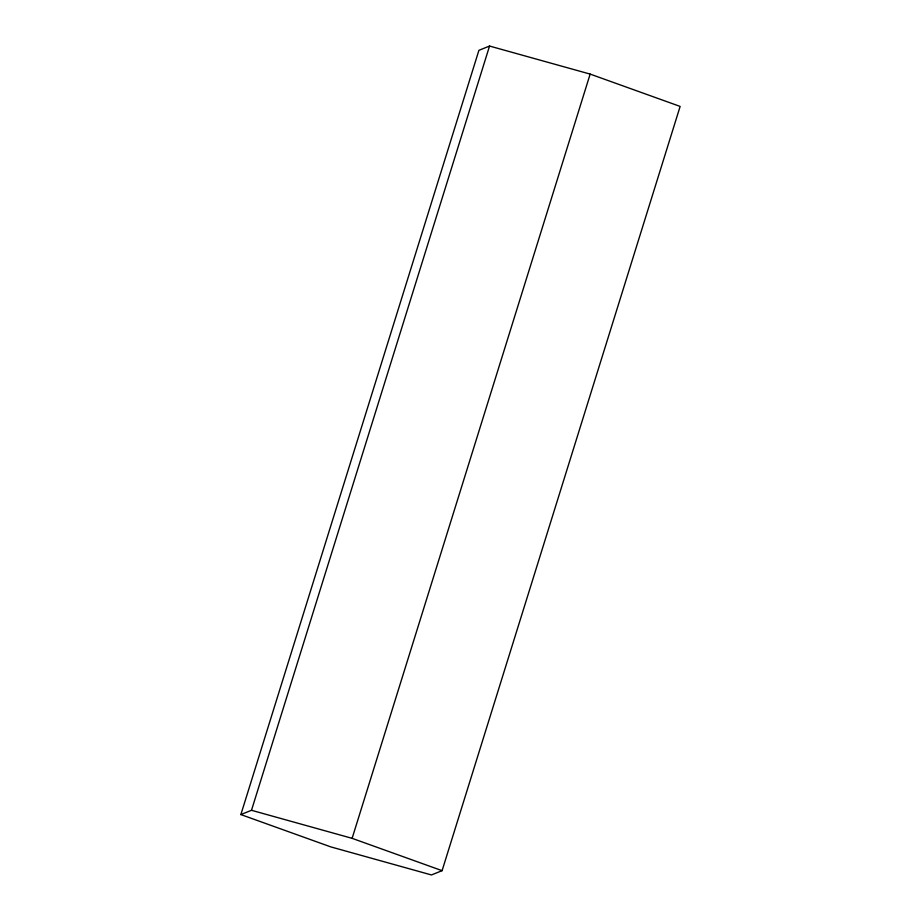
<?xml version="1.0" encoding="UTF-8"?>
<svg xmlns="http://www.w3.org/2000/svg" width="921" height="921" viewBox="0 0 921 921"><rect width="100%" height="100%" fill="white"/><g stroke="black" fill="none" stroke-linecap="round" stroke-linejoin="round"><path stroke-width="1.38" d="M240.865 814.578L478.908 50.333L489.546 46.05L590.154 74.094L680.135 106.422L442.092 870.667L431.454 874.95L330.846 846.906L240.865 814.578L251.502 810.296L352.121 838.34L442.092 870.667M251.502 810.296L489.546 46.05M352.121 838.34L590.154 74.094"/></g></svg>
